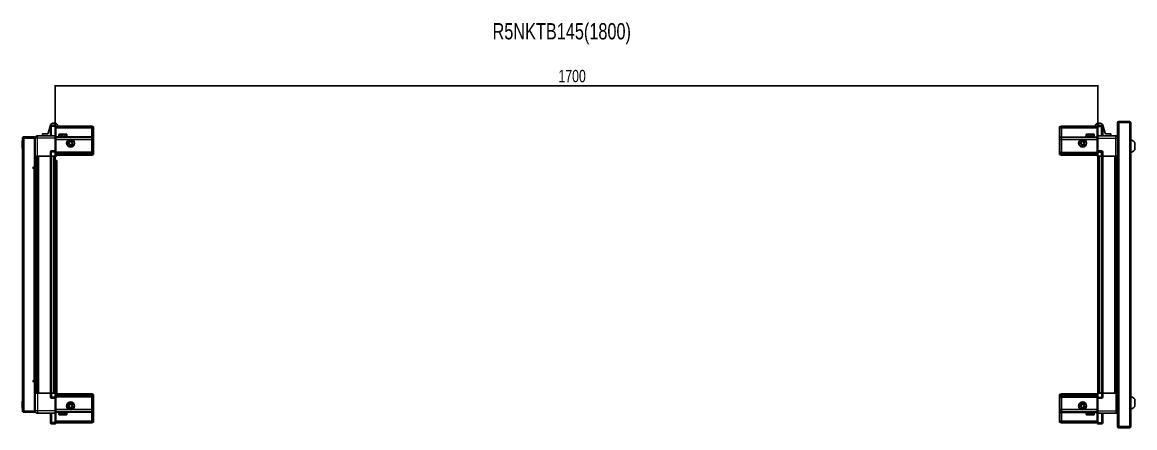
# Model space of a CAD drawing. Header units: millimetres. Extents: x 1256 to 6406, y -875 to 1858.
# Drawn here: x 3003 to 4816, y 1198 to 1858 of the extents above; entities that cross this region are included whole.
import ezdxf

# ---------------------------------------------------------------- set-up
doc = ezdxf.new("R2010")
doc.units = ezdxf.units.MM
doc.layers.add('FORMAT', color=7, linetype='Continuous')
doc.styles.add('SLDTEXTSTYLE0', font='TXT', dxfattribs={"width": 0.75})
doc.dimstyles.new('SLDDIMSTYLE0', dxfattribs={"dimtxt": 20, "dimasz": 10, "dimexe": 0, "dimexo": 0.0625, "dimgap": 5, "dimtad": 2, "dimdec": 1, "dimrnd": 1e-09, "dimzin": 12, "dimdsep": 46, "dimtxsty": 'SLDTEXTSTYLE0', "dimsah": 1, "dimcen": 0.09, "dimadec": 0, "dimazin": 3, "dimtfac": 1, "dimtofl": 0, "dimtmove": 0, "dimatfit": 3, "dimfxl": 0, "dimfrac": 2, "dimtolj": 1, "dimtzin": 12, "dimarcsym": 0})

# ---------------------------------------------------------------- blocks, each defined once
blk = doc.blocks.new('_D_5')
at = {"layer": 'FORMAT'}
for p, q in [((3056.5, 1640.1), (3056.5, 1755.6)), ((3056.5, 1754.6), (4756.5, 1754.6)), ((4756.5, 1640.1), (4756.5, 1755.6))]:
    blk.add_line(p, q, dxfattribs=at)
for points in [[(3056.5, 1754.6), (3066.5, 1753.1), (3066.5, 1756.1)], [(4756.5, 1754.6), (4746.5, 1756.1), (4746.5, 1753.1)]]:
    blk.add_solid(points, dxfattribs=at)
at = {"layer": 'FORMAT', "insert": (3876.9, 1780.4), "char_height": 20, "attachment_point": 1, "style": 'SLDTEXTSTYLE0'}
blk.add_mtext('1700', dxfattribs=at)

msp = doc.modelspace()

# ---------------------------------------------------------------- linework, layer by layer
at = {"color": 7, "linetype": 'Continuous', "lineweight": 25}
for p, q in [((3044.83, 1677.19), (3048.6, 1690.34)), ((3048.61, 1688.1), (3048.61, 1673.1)), ((3056.61, 1690.1), (3050.61, 1690.1)), ((3052.93, 1693.6), (3056.15, 1693.6)), ((3056.61, 1690.1), (3056.95, 1690.1)), ((3056.61, 1690.1), (3056.61, 1688.1)), ((3056.61, 1673.3), (3056.61, 1688.1)), ((3056.61, 1673.3), (3056.61, 1688.1)), ((3057.81, 1689.6), (3056.95, 1690.1)), ((3057.81, 1688.1), (3057.81, 1689.6)), ((3116.11, 1688.6), (3057.81, 1688.6)), ((3057.81, 1688.1), (3057.81, 1673.3)), ((3060.48, 1690.34), (3060.98, 1688.6)), ((3116.11, 1688.6), (3116.11, 1686.1)), ((3119.11, 1687.8), (3116.11, 1688.6)), ((3119.11, 1685.95), (3119.11, 1687.8)), ((4693.81, 1687.8), (4696.81, 1688.6)), ((4693.81, 1685.95), (4693.81, 1687.8)), ((4696.81, 1688.6), (4696.81, 1686.1)), ((4696.81, 1688.6), (4755.11, 1688.6)), ((4752.44, 1690.34), (4751.95, 1688.6)), ((4755.98, 1690.1), (4755.11, 1689.6)), ((4755.11, 1689.6), (4755.11, 1688.1)), ((4755.11, 1673.3), (4755.11, 1688.1)), ((4756.31, 1690.1), (4755.98, 1690.1)), ((4756.31, 1688.1), (4756.31, 1690.1)), ((4756.31, 1690.1), (4762.31, 1690.1)), ((4756.31, 1688.1), (4756.31, 1673.3)), ((4760, 1693.6), (4756.77, 1693.6)), ((4764.31, 1688.1), (4764.31, 1673.1)), ((4768.09, 1677.19), (4764.32, 1690.34)), ((4788.31, 1694.5), (4788.31, 1682.1)), ((4789.81, 1694.5), (4789.81, 1682.1)), ((4790.31, 1694.5), (4807.71, 1694.5)), ((4790.31, 1681.6), (4790.31, 1694.5)), ((4807.71, 1696.6), (4790.41, 1696.6)), ((4807.71, 1695.1), (4790.41, 1695.1)), ((4807.71, 1695.1), (4807.71, 1696.6)), ((4807.71, 1694.5), (4809.81, 1694.5)), ((4809.81, 1694.5), (4809.81, 1199.7)), ((3004.61, 1669.25), (3003.11, 1669.25)), ((3003.11, 1668.75), (3003.11, 1669.25)), ((3003.11, 1225.45), (3003.11, 1668.75)), ((3005.21, 1669.85), (3005.21, 1671.35)), ((3005.21, 1671.35), (3006.11, 1671.35)), ((3005.21, 1669.85), (3006.11, 1669.85)), ((3005.21, 1669.35), (3022.61, 1669.35)), ((3006.11, 1671.35), (3022.61, 1671.35)), ((3006.11, 1669.85), (3006.11, 1671.35)), ((3006.11, 1669.85), (3022.61, 1669.85)), ((3022.61, 1669.85), (3022.61, 1671.35)), ((3024.11, 1669.35), (3022.61, 1669.35)), ((3022.61, 1669.35), (3022.61, 1621.85)), ((3024.11, 1669.1), (3024.11, 1640.1)), ((3056.61, 1673.1), (3027.61, 1673.1)), ((3035.66, 1673.1), (3035.66, 1676.1)), ((3035.66, 1676.1), (3043.39, 1676.1)), ((3056.61, 1673.1), (3056.61, 1673.3)), ((3056.61, 1673.1), (3057.81, 1673.1)), ((3056.61, 1669.1), (3056.61, 1673.1)), ((3056.61, 1648.8), (3056.61, 1669.1)), ((3116.11, 1686.1), (3057.81, 1686.1)), ((3057.81, 1673.3), (3057.81, 1673.1)), ((3057.81, 1673.1), (3057.81, 1669.1)), ((3116.11, 1670.6), (3057.81, 1670.6)), ((3057.81, 1669.1), (3057.81, 1648.8)), ((3062.61, 1675), (3062.61, 1672.6)), ((3062.61, 1672.6), (3062.61, 1672.1)), ((3062.61, 1672.1), (3062.75, 1672.1)), ((3062.94, 1672.6), (3062.75, 1672.6)), ((3062.75, 1672.6), (3062.75, 1672.1)), ((3062.75, 1672.1), (3062.94, 1672.1)), ((3062.94, 1672.6), (3062.94, 1672.1)), ((3062.94, 1672.1), (3063.46, 1672.1)), ((3063.41, 1675.8), (3070.58, 1675.8)), ((3063.86, 1672.6), (3063.46, 1672.6)), ((3063.46, 1672.6), (3063.46, 1672.1)), ((3063.46, 1672.1), (3063.86, 1672.1)), ((3063.86, 1672.6), (3063.86, 1672.1)), ((3063.86, 1672.1), (3064.73, 1672.1)), ((3064.71, 1672.1), (3064.71, 1672)), ((3064.71, 1672), (3073.51, 1672)), ((3065.31, 1672.6), (3064.73, 1672.6)), ((3064.73, 1672.6), (3064.73, 1672.1)), ((3064.73, 1672.1), (3065.31, 1672.1)), ((3065.11, 1671.6), (3065.8, 1671.12)), ((3065.11, 1671.6), (3070.14, 1671.6)), ((3065.8, 1671.12), (3065.11, 1670.64)), ((3065.11, 1670.64), (3065.11, 1670.6)), ((3065.11, 1670.64), (3070.14, 1670.64)), ((3065.31, 1672.6), (3065.31, 1672.1)), ((3065.31, 1672.1), (3066.43, 1672.1)), ((3065.8, 1671.12), (3069.96, 1671.12)), ((3067.12, 1672.6), (3066.43, 1672.6)), ((3066.43, 1672.6), (3066.43, 1672.1)), ((3066.43, 1672.1), (3067.12, 1672.1)), ((3067.12, 1672.6), (3067.12, 1672.1)), ((3067.12, 1672.1), (3068.39, 1672.1)), ((3069.13, 1672.6), (3068.39, 1672.6)), ((3068.39, 1672.6), (3068.39, 1672.1)), ((3068.39, 1672.1), (3068.63, 1672.1)), ((3068.63, 1672.6), (3068.63, 1672.1)), ((3069.12, 1672.6), (3069.12, 1672.1)), ((3069.12, 1672.1), (3069.13, 1672.1)), ((3069.13, 1672.6), (3069.13, 1672.1)), ((3069.13, 1672.1), (3070.43, 1672.1)), ((3069.96, 1671.12), (3072.42, 1671.12)), ((3070.14, 1671.6), (3073.11, 1671.6)), ((3070.14, 1670.64), (3073.11, 1670.64)), ((3071.14, 1672.6), (3070.43, 1672.6)), ((3070.43, 1672.6), (3070.43, 1672.1)), ((3070.48, 1672.6), (3070.48, 1672.1)), ((3070.48, 1672.1), (3071.14, 1672.1)), ((3070.58, 1675.8), (3074.81, 1675.8)), ((3071.14, 1672.6), (3071.14, 1672.1)), ((3071.14, 1672.1), (3072.33, 1672.1)), ((3072.95, 1672.6), (3072.33, 1672.6)), ((3072.33, 1672.6), (3072.33, 1672.1)), ((3072.33, 1672.1), (3072.95, 1672.1)), ((3072.42, 1671.12), (3073.11, 1671.6)), ((3073.11, 1670.64), (3072.42, 1671.12)), ((3072.95, 1672.6), (3072.95, 1672.1)), ((3072.95, 1672.1), (3073.92, 1672.1)), ((3073.11, 1670.6), (3073.11, 1670.64)), ((3073.51, 1672), (3073.51, 1672.1)), ((3074.38, 1672.6), (3073.92, 1672.6)), ((3073.92, 1672.6), (3073.92, 1672.1)), ((3073.92, 1672.1), (3074.38, 1672.1)), ((3074.38, 1672.6), (3074.38, 1672.1)), ((3074.38, 1672.1), (3075.03, 1672.1)), ((3075.3, 1672.6), (3075.03, 1672.6)), ((3075.03, 1672.6), (3075.03, 1672.1)), ((3075.03, 1672.1), (3075.3, 1672.1)), ((3075.3, 1672.6), (3075.3, 1672.1)), ((3075.3, 1672.1), (3075.57, 1672.1)), ((3075.61, 1672.6), (3075.57, 1672.6)), ((3075.57, 1672.6), (3075.57, 1672.1)), ((3075.57, 1672.1), (3075.61, 1672.1)), ((3075.61, 1672.6), (3075.61, 1675)), ((3075.61, 1672.6), (3075.61, 1672.1)), ((3116.11, 1686.1), (3116.11, 1671.6)), ((3119.11, 1685.95), (3116.11, 1686.1)), ((3116.11, 1671.6), (3116.11, 1670.6)), ((3116.11, 1670.6), (3116.11, 1667.1)), ((3119.11, 1669.8), (3116.11, 1670.6)), ((3119.11, 1671.6), (3119.11, 1685.95)), ((3119.11, 1669.8), (3119.11, 1671.6)), ((3119.11, 1666.77), (3119.11, 1669.8)), ((4693.81, 1685.95), (4696.81, 1686.1)), ((4693.81, 1671.6), (4693.81, 1685.95)), ((4693.81, 1669.8), (4693.81, 1671.6)), ((4693.81, 1669.8), (4696.81, 1670.6)), ((4693.81, 1666.77), (4693.81, 1669.8)), ((4696.81, 1686.1), (4696.81, 1671.6)), ((4696.81, 1686.1), (4755.11, 1686.1)), ((4696.81, 1671.6), (4696.81, 1670.6)), ((4696.81, 1670.6), (4696.81, 1667.1)), ((4696.81, 1670.6), (4755.11, 1670.6)), ((4737.31, 1675), (4737.31, 1672.1)), ((4737.31, 1672.1), (4737.35, 1672.1)), ((4737.47, 1672.6), (4737.35, 1672.6)), ((4737.35, 1672.6), (4737.35, 1672.1)), ((4737.35, 1672.1), (4737.47, 1672.1)), ((4737.47, 1672.6), (4737.47, 1672.1)), ((4737.47, 1672.1), (4737.88, 1672.1)), ((4738.22, 1672.6), (4737.88, 1672.6)), ((4737.88, 1672.6), (4737.88, 1672.1)), ((4737.88, 1672.1), (4738.22, 1672.1)), ((4738.11, 1675.8), (4749.51, 1675.8)), ((4738.22, 1672.6), (4738.22, 1672.1)), ((4738.22, 1672.1), (4738.99, 1672.1)), ((4739.52, 1672.6), (4738.99, 1672.6)), ((4738.99, 1672.6), (4738.99, 1672.1)), ((4738.99, 1672.1), (4739.52, 1672.1)), ((4739.41, 1672.1), (4739.41, 1672)), ((4739.41, 1672), (4748.21, 1672)), ((4739.52, 1672.6), (4739.52, 1672.1)), ((4739.52, 1672.1), (4740.57, 1672.1)), ((4739.81, 1671.6), (4740.5, 1671.12)), ((4739.81, 1671.6), (4747.81, 1671.6)), ((4740.5, 1671.12), (4739.81, 1670.64)), ((4739.81, 1670.64), (4739.81, 1670.6)), ((4739.81, 1670.64), (4747.81, 1670.64)), ((4740.5, 1671.12), (4747.12, 1671.12)), ((4741.23, 1672.6), (4740.57, 1672.6)), ((4740.57, 1672.6), (4740.57, 1672.1)), ((4740.57, 1672.1), (4741.23, 1672.1)), ((4741.23, 1672.6), (4741.23, 1672.1)), ((4741.23, 1672.1), (4742.47, 1672.1)), ((4743.2, 1672.6), (4742.47, 1672.6)), ((4742.47, 1672.6), (4742.47, 1672.1)), ((4742.47, 1672.1), (4742.91, 1672.1)), ((4742.91, 1672.6), (4742.91, 1672.1)), ((4743.2, 1672.6), (4743.2, 1672.1)), ((4743.2, 1672.1), (4744.5, 1672.1)), ((4745.23, 1672.6), (4744.5, 1672.6)), ((4744.5, 1672.6), (4744.5, 1672.1)), ((4744.77, 1672.6), (4744.77, 1672.1)), ((4744.77, 1672.1), (4745.23, 1672.1)), ((4745.23, 1672.6), (4745.23, 1672.1)), ((4745.23, 1672.1), (4746.47, 1672.1)), ((4747.12, 1672.6), (4746.47, 1672.6)), ((4746.47, 1672.6), (4746.47, 1672.1)), ((4746.47, 1672.1), (4747.12, 1672.1)), ((4747.12, 1672.6), (4747.12, 1672.1)), ((4747.12, 1672.1), (4748.17, 1672.1)), ((4747.12, 1671.12), (4747.81, 1671.6)), ((4747.81, 1670.64), (4747.12, 1671.12)), ((4747.81, 1670.6), (4747.81, 1670.64)), ((4748.69, 1672.6), (4748.17, 1672.6)), ((4748.17, 1672.6), (4748.17, 1672.1)), ((4748.17, 1672.1), (4748.69, 1672.1)), ((4748.21, 1672), (4748.21, 1672.1)), ((4748.69, 1672.6), (4748.69, 1672.1)), ((4748.69, 1672.1), (4749.45, 1672.1)), ((4749.78, 1672.6), (4749.45, 1672.6)), ((4749.45, 1672.6), (4749.45, 1672.1)), ((4749.45, 1672.1), (4749.78, 1672.1)), ((4749.78, 1672.6), (4749.78, 1672.1)), ((4749.78, 1672.1), (4750.17, 1672.1)), ((4750.28, 1672.6), (4750.17, 1672.6)), ((4750.17, 1672.6), (4750.17, 1672.1)), ((4750.17, 1672.1), (4750.28, 1672.1)), ((4750.28, 1672.6), (4750.28, 1672.1)), ((4750.28, 1672.1), (4750.31, 1672.1)), ((4750.31, 1672.1), (4750.31, 1675)), ((4755.11, 1673.1), (4755.11, 1673.3)), ((4756.31, 1673.1), (4755.11, 1673.1)), ((4755.11, 1669.1), (4755.11, 1673.1)), ((4755.11, 1648.8), (4755.11, 1669.1)), ((4756.31, 1673.3), (4756.31, 1673.1)), ((4756.31, 1673.1), (4756.31, 1669.1)), ((4756.31, 1673.1), (4785.31, 1673.1)), ((4756.31, 1669.1), (4756.31, 1648.8)), ((4777.26, 1676.1), (4769.53, 1676.1)), ((4777.26, 1673.1), (4777.26, 1676.1)), ((4788.21, 1681.6), (4788.21, 1212.6)), ((4788.21, 1681.6), (4790.31, 1681.6)), ((4788.31, 1682.1), (4789.81, 1682.1)), ((3003.11, 1664.74), (3002.81, 1664.74)), ((3002.81, 1653.17), (3002.81, 1664.74)), ((3002.81, 1653.17), (3003.11, 1653.17)), ((3079.11, 1667.1), (3057.81, 1667.1)), ((3116.11, 1667.1), (3084.11, 1667.1)), ((3116.11, 1667.1), (3116.11, 1646.6)), ((3116.11, 1667.1), (3119.11, 1666.77)), ((3119.11, 1646.6), (3119.11, 1666.77)), ((4696.81, 1667.1), (4693.81, 1666.77)), ((4693.81, 1646.6), (4693.81, 1666.77)), ((4696.81, 1667.1), (4696.81, 1646.6)), ((4696.81, 1667.1), (4728.81, 1667.1)), ((4733.81, 1667.1), (4755.11, 1667.1)), ((4816.41, 1650.1), (4816.41, 1662.1)), ((3022.61, 1642.85), (3024.11, 1642.85)), ((3024.11, 1640.1), (3022.61, 1640.1)), ((3024.76, 1254.1), (3024.76, 1640.1)), ((3026.55, 1640.1), (3026.55, 1254.1)), ((3026.59, 1640.1), (3026.59, 1254.1)), ((3048.61, 1640.1), (3027.61, 1640.1)), ((3048.61, 1646.6), (3048.61, 1640.1)), ((3048.61, 1640.1), (3050.61, 1640.1)), ((3049.26, 1254.1), (3049.26, 1640.1)), ((3056.61, 1648.6), (3050.61, 1648.6)), ((3056.61, 1640.1), (3050.61, 1640.1)), ((3056.46, 1254.1), (3056.46, 1640.1)), ((3056.46, 1633.1), (3058.96, 1633.1)), ((3056.61, 1648.6), (3056.61, 1648.8)), ((3056.61, 1648.6), (3056.61, 1646.6)), ((3056.61, 1648.6), (3057.81, 1648.6)), ((3056.61, 1640.1), (3056.61, 1646.6)), ((3056.61, 1640.1), (3056.61, 1646.6)), ((3056.61, 1640.1), (3056.95, 1640.1)), ((3056.61, 1640.1), (3056.61, 1640.1)), ((3056.95, 1640.1), (3056.95, 1646.6)), ((3057.81, 1640.1), (3056.95, 1640.1)), ((3056.95, 1640.1), (3056.95, 1640.1)), ((3057.81, 1648.8), (3057.81, 1648.6)), ((3057.81, 1647.93), (3057.81, 1648.6)), ((3057.81, 1647.93), (3057.81, 1640.1)), ((3116.11, 1645.6), (3057.81, 1645.6)), ((3116.11, 1644.6), (3057.81, 1644.6)), ((3116.11, 1643.1), (3057.81, 1643.1)), ((3116.11, 1641.6), (3057.81, 1641.6)), ((3058.96, 1633.1), (3058.96, 1259.6)), ((3116.11, 1646.6), (3116.11, 1645.6)), ((3116.11, 1645.6), (3116.11, 1644.6)), ((3116.11, 1645.6), (3119.11, 1644.8)), ((3116.11, 1644.6), (3116.11, 1643.1)), ((3116.11, 1644.6), (3119.11, 1644.06)), ((3116.11, 1643.1), (3119.11, 1643.56)), ((3116.11, 1643.1), (3116.11, 1641.6)), ((3116.11, 1641.6), (3119.11, 1642.41)), ((3119.11, 1644.8), (3119.11, 1646.6)), ((3119.11, 1644.06), (3119.11, 1644.8)), ((3119.11, 1643.56), (3119.11, 1644.06)), ((3119.11, 1642.41), (3119.11, 1643.56)), ((4693.81, 1644.8), (4693.81, 1646.6)), ((4696.81, 1645.6), (4693.81, 1644.8)), ((4693.81, 1644.06), (4693.81, 1644.8)), ((4696.81, 1644.6), (4693.81, 1644.06)), ((4693.81, 1643.56), (4693.81, 1644.06)), ((4696.81, 1643.1), (4693.81, 1643.56)), ((4693.81, 1642.41), (4693.81, 1643.56)), ((4696.81, 1641.6), (4693.81, 1642.41)), ((4696.81, 1646.6), (4696.81, 1645.6)), ((4696.81, 1645.6), (4696.81, 1644.6)), ((4696.81, 1645.6), (4755.11, 1645.6)), ((4696.81, 1644.6), (4755.11, 1644.6)), ((4696.81, 1644.6), (4696.81, 1643.1)), ((4696.81, 1643.1), (4696.81, 1641.6)), ((4696.81, 1643.1), (4755.11, 1643.1)), ((4696.81, 1641.6), (4755.11, 1641.6)), ((4755.11, 1648.6), (4755.11, 1648.8)), ((4756.31, 1648.6), (4755.11, 1648.6)), ((4755.11, 1648.6), (4755.11, 1647.93)), ((4755.11, 1640.1), (4755.11, 1647.93)), ((4755.98, 1640.1), (4755.11, 1640.1)), ((4755.98, 1646.6), (4755.98, 1640.1)), ((4756.31, 1640.1), (4755.98, 1640.1)), ((4756.31, 1648.8), (4756.31, 1648.6)), ((4756.31, 1646.6), (4756.31, 1648.6)), ((4756.31, 1648.6), (4762.31, 1648.6)), ((4756.31, 1646.6), (4756.31, 1648.6)), ((4756.31, 1646.6), (4756.31, 1640.1)), ((4756.31, 1640.1), (4762.31, 1640.1)), ((4756.46, 1640.1), (4756.46, 1254.1)), ((4764.31, 1640.1), (4762.31, 1640.1)), ((4763.66, 1640.1), (4763.66, 1254.1)), ((4764.31, 1646.6), (4764.31, 1640.1)), ((4764.31, 1640.1), (4785.31, 1640.1)), ((4786.33, 1254.1), (4786.33, 1640.1)), ((4786.37, 1254.1), (4786.37, 1640.1)), ((4788.16, 1640.1), (4788.16, 1254.1)), ((3022.61, 1621.85), (3021.26, 1621.85)), ((3021.26, 1619.85), (3022.01, 1619.85)), ((3022.01, 1619.85), (3024.11, 1619.85)), ((3024.11, 1619.85), (3024.11, 1274.35)), ((3022.01, 1274.35), (3021.26, 1274.35)), ((3021.26, 1272.35), (3022.61, 1272.35)), ((3024.11, 1274.35), (3022.01, 1274.35)), ((3022.61, 1272.35), (3022.61, 1224.85)), ((3024.11, 1254.1), (3022.61, 1254.1)), ((3024.11, 1225.1), (3024.11, 1254.1)), ((3048.61, 1254.1), (3027.61, 1254.1)), ((3048.61, 1247.6), (3048.61, 1254.1)), ((3048.61, 1254.1), (3050.61, 1254.1)), ((3056.61, 1254.1), (3050.61, 1254.1)), ((3058.96, 1259.6), (3056.46, 1259.6)), ((3056.61, 1247.6), (3056.61, 1254.1)), ((3056.61, 1254.1), (3056.95, 1254.1)), ((3056.95, 1247.6), (3056.95, 1254.1)), ((3056.95, 1254.1), (3057.81, 1254.1)), ((3057.81, 1254.1), (3057.81, 1246.28)), ((3116.11, 1252.6), (3057.81, 1252.6)), ((3058.96, 1259.6), (3058.96, 1252.6)), ((3116.11, 1251.1), (3116.11, 1252.6)), ((3116.11, 1252.6), (3119.11, 1251.8)), ((3119.11, 1251.8), (3119.11, 1250.65)), ((4696.81, 1252.6), (4693.81, 1251.8)), ((4693.81, 1251.8), (4693.81, 1250.65)), ((4696.81, 1251.1), (4696.81, 1252.6)), ((4696.81, 1252.6), (4755.11, 1252.6)), ((4755.11, 1246.28), (4755.11, 1254.1)), ((4755.11, 1254.1), (4755.98, 1254.1)), ((4755.98, 1254.1), (4755.98, 1254.1)), ((4755.98, 1254.1), (4755.98, 1247.6)), ((4756.31, 1254.1), (4755.98, 1254.1)), ((4756.31, 1254.1), (4756.31, 1247.6)), ((4756.31, 1254.1), (4756.31, 1254.1)), ((4756.31, 1254.1), (4756.31, 1247.6)), ((4756.31, 1254.1), (4762.31, 1254.1)), ((4764.31, 1254.1), (4762.31, 1254.1)), ((4764.31, 1247.6), (4764.31, 1254.1)), ((4764.31, 1254.1), (4785.31, 1254.1)), ((3003.11, 1241.04), (3002.81, 1241.04)), ((3002.81, 1231.36), (3002.81, 1241.04)), ((3024.11, 1251.35), (3022.61, 1251.35)), ((3056.61, 1245.6), (3050.61, 1245.6)), ((3056.61, 1247.6), (3056.61, 1245.6)), ((3056.61, 1247.6), (3056.61, 1245.6)), ((3056.61, 1245.6), (3057.81, 1245.6)), ((3056.61, 1245.4), (3056.61, 1245.6)), ((3056.61, 1225.1), (3056.61, 1245.4)), ((3116.11, 1251.1), (3057.81, 1251.1)), ((3116.11, 1249.6), (3057.81, 1249.6)), ((3116.11, 1248.6), (3057.81, 1248.6)), ((3057.81, 1245.6), (3057.81, 1246.28)), ((3057.81, 1245.6), (3057.81, 1245.4)), ((3057.81, 1245.4), (3057.81, 1225.1)), ((3116.11, 1249.6), (3116.11, 1251.1)), ((3116.11, 1251.1), (3119.11, 1250.65)), ((3116.11, 1249.6), (3119.11, 1250.15)), ((3116.11, 1248.6), (3116.11, 1249.6)), ((3116.11, 1248.6), (3119.11, 1249.41)), ((3116.11, 1247.6), (3116.11, 1248.6)), ((3116.11, 1227.1), (3116.11, 1247.6)), ((3119.11, 1250.65), (3119.11, 1250.15)), ((3119.11, 1250.15), (3119.11, 1249.41)), ((3119.11, 1249.41), (3119.11, 1247.6)), ((3119.11, 1247.6), (3119.11, 1227.44)), ((4696.81, 1251.1), (4693.81, 1250.65)), ((4693.81, 1250.65), (4693.81, 1250.15)), ((4696.81, 1249.6), (4693.81, 1250.15)), ((4693.81, 1250.15), (4693.81, 1249.41)), ((4696.81, 1248.6), (4693.81, 1249.41)), ((4693.81, 1249.41), (4693.81, 1247.6)), ((4693.81, 1247.6), (4693.81, 1227.44)), ((4696.81, 1249.6), (4696.81, 1251.1)), ((4696.81, 1251.1), (4755.11, 1251.1)), ((4696.81, 1249.6), (4755.11, 1249.6)), ((4696.81, 1248.6), (4696.81, 1249.6)), ((4696.81, 1248.6), (4755.11, 1248.6)), ((4696.81, 1247.6), (4696.81, 1248.6)), ((4696.81, 1227.1), (4696.81, 1247.6)), ((4755.11, 1246.28), (4755.11, 1245.6)), ((4756.31, 1245.6), (4755.11, 1245.6)), ((4755.11, 1245.4), (4755.11, 1245.6)), ((4755.11, 1225.1), (4755.11, 1245.4)), ((4756.31, 1245.6), (4756.31, 1247.6)), ((4756.31, 1245.6), (4756.31, 1245.4)), ((4756.31, 1245.6), (4762.31, 1245.6)), ((4756.31, 1245.4), (4756.31, 1225.1)), ((4816.41, 1232.1), (4816.41, 1244.1)), ((3002.81, 1229.47), (3002.81, 1231.36)), ((3002.81, 1229.47), (3003.11, 1229.47)), ((3003.11, 1224.95), (3003.11, 1225.45)), ((3004.61, 1224.95), (3003.11, 1224.95)), ((3022.61, 1224.85), (3005.21, 1224.85)), ((3005.21, 1224.35), (3005.21, 1222.85)), ((3005.21, 1224.35), (3006.11, 1224.35)), ((3005.21, 1222.85), (3006.11, 1222.85)), ((3006.11, 1224.35), (3006.11, 1222.85)), ((3022.61, 1224.35), (3006.11, 1224.35)), ((3022.61, 1222.85), (3006.11, 1222.85)), ((3022.61, 1224.85), (3024.11, 1224.85)), ((3022.61, 1224.35), (3022.61, 1222.85)), ((3056.61, 1221.1), (3027.61, 1221.1)), ((3048.61, 1206.1), (3048.61, 1221.1)), ((3056.61, 1221.1), (3056.61, 1225.1)), ((3056.61, 1221.1), (3057.81, 1221.1)), ((3056.61, 1220.9), (3056.61, 1221.1)), ((3056.61, 1206.1), (3056.61, 1220.9)), ((3079.11, 1227.1), (3057.81, 1227.1)), ((3057.81, 1225.1), (3057.81, 1221.1)), ((3116.11, 1223.6), (3057.81, 1223.6)), ((3057.81, 1221.1), (3057.81, 1220.9)), ((3057.81, 1220.9), (3057.81, 1206.1)), ((3062.61, 1222.1), (3062.61, 1219.2)), ((3062.71, 1222.1), (3062.61, 1222.1)), ((3062.71, 1221.6), (3062.71, 1222.1)), ((3062.87, 1222.1), (3062.71, 1222.1)), ((3062.71, 1221.6), (3062.87, 1221.6)), ((3062.87, 1221.6), (3062.87, 1222.1)), ((3063.36, 1222.1), (3062.87, 1222.1)), ((3063.36, 1221.6), (3063.36, 1222.1)), ((3063.75, 1222.1), (3063.36, 1222.1)), ((3063.36, 1221.6), (3063.75, 1221.6)), ((3063.56, 1218.4), (3063.41, 1218.4)), ((3074.81, 1218.4), (3063.56, 1218.4)), ((3063.75, 1221.6), (3063.75, 1222.1)), ((3064.58, 1222.1), (3063.75, 1222.1)), ((3064.58, 1221.6), (3064.58, 1222.1)), ((3065.14, 1222.1), (3064.58, 1222.1)), ((3064.58, 1221.6), (3065.14, 1221.6)), ((3064.71, 1222.2), (3064.71, 1222.1)), ((3070.11, 1222.2), (3064.71, 1222.2)), ((3065.11, 1223.6), (3065.11, 1223.57)), ((3065.11, 1223.57), (3065.8, 1223.09)), ((3065.22, 1223.57), (3065.11, 1223.57)), ((3065.8, 1223.09), (3065.11, 1222.6)), ((3065.22, 1222.6), (3065.11, 1222.6)), ((3065.14, 1221.6), (3065.14, 1222.1)), ((3066.25, 1222.1), (3065.14, 1222.1)), ((3073.11, 1223.57), (3065.22, 1223.57)), ((3073.11, 1222.6), (3065.22, 1222.6)), ((3065.89, 1223.09), (3065.8, 1223.09)), ((3072.42, 1223.09), (3065.89, 1223.09)), ((3066.25, 1221.6), (3066.25, 1222.1)), ((3066.93, 1222.1), (3066.25, 1222.1)), ((3066.25, 1221.6), (3066.93, 1221.6)), ((3066.93, 1221.6), (3066.93, 1222.1)), ((3068.19, 1222.1), (3066.93, 1222.1)), ((3068.19, 1221.6), (3068.19, 1222.1)), ((3068.49, 1222.1), (3068.19, 1222.1)), ((3068.19, 1221.6), (3068.93, 1221.6)), ((3068.49, 1221.6), (3068.49, 1222.1)), ((3068.93, 1221.6), (3068.93, 1222.1)), ((3070.22, 1222.1), (3068.93, 1222.1)), ((3073.51, 1222.2), (3070.11, 1222.2)), ((3070.22, 1221.6), (3070.22, 1222.1)), ((3070.22, 1221.6), (3070.94, 1221.6)), ((3070.35, 1221.6), (3070.35, 1222.1)), ((3070.94, 1222.1), (3070.35, 1222.1)), ((3070.94, 1221.6), (3070.94, 1222.1)), ((3072.15, 1222.1), (3070.94, 1222.1)), ((3072.15, 1221.6), (3072.15, 1222.1)), ((3072.78, 1222.1), (3072.15, 1222.1)), ((3072.15, 1221.6), (3072.78, 1221.6)), ((3072.42, 1223.09), (3073.11, 1223.57)), ((3073.11, 1222.6), (3072.42, 1223.09)), ((3072.78, 1221.6), (3072.78, 1222.1)), ((3073.78, 1222.1), (3072.78, 1222.1)), ((3073.11, 1223.57), (3073.11, 1223.6)), ((3073.51, 1222.1), (3073.51, 1222.2)), ((3073.78, 1221.6), (3073.78, 1222.1)), ((3074.26, 1222.1), (3073.78, 1222.1)), ((3073.78, 1221.6), (3074.26, 1221.6)), ((3074.26, 1221.6), (3074.26, 1222.1)), ((3074.95, 1222.1), (3074.26, 1222.1)), ((3074.95, 1221.6), (3074.95, 1222.1)), ((3075.23, 1222.1), (3074.95, 1222.1)), ((3074.95, 1221.6), (3075.23, 1221.6)), ((3075.23, 1221.6), (3075.23, 1222.1)), ((3075.55, 1222.1), (3075.23, 1222.1)), ((3075.55, 1221.6), (3075.55, 1222.1)), ((3075.61, 1222.1), (3075.55, 1222.1)), ((3075.55, 1221.6), (3075.61, 1221.6)), ((3075.61, 1219.2), (3075.61, 1222.1)), ((3075.61, 1221.6), (3075.61, 1222.1)), ((3075.61, 1222.1), (3075.61, 1222.1)), ((3116.11, 1227.1), (3084.11, 1227.1)), ((3116.11, 1227.1), (3119.11, 1227.44)), ((3116.11, 1223.6), (3116.11, 1227.1)), ((3119.11, 1224.41), (3116.11, 1223.6)), ((3116.11, 1222.6), (3116.11, 1223.6)), ((3116.11, 1208.1), (3116.11, 1222.6)), ((3119.11, 1227.44), (3119.11, 1224.41)), ((3119.11, 1224.41), (3119.11, 1222.6)), ((3119.11, 1222.6), (3119.11, 1208.26)), ((4696.81, 1227.1), (4693.81, 1227.44)), ((4693.81, 1227.44), (4693.81, 1224.41)), ((4693.81, 1224.41), (4696.81, 1223.6)), ((4693.81, 1224.41), (4693.81, 1222.6)), ((4693.81, 1222.6), (4693.81, 1208.26)), ((4696.81, 1227.1), (4728.81, 1227.1)), ((4696.81, 1223.6), (4696.81, 1227.1)), ((4696.81, 1223.6), (4755.11, 1223.6)), ((4696.81, 1222.6), (4696.81, 1223.6)), ((4696.81, 1208.1), (4696.81, 1222.6)), ((4733.81, 1227.1), (4755.11, 1227.1)), ((4737.31, 1222.1), (4737.31, 1219.2)), ((4737.33, 1222.1), (4737.31, 1222.1)), ((4737.33, 1221.6), (4737.33, 1222.1)), ((4737.43, 1222.1), (4737.33, 1222.1)), ((4737.33, 1221.6), (4737.43, 1221.6)), ((4737.43, 1221.6), (4737.43, 1222.1)), ((4737.8, 1222.1), (4737.43, 1222.1)), ((4737.8, 1221.6), (4737.8, 1222.1)), ((4738.12, 1222.1), (4737.8, 1222.1)), ((4737.8, 1221.6), (4738.12, 1221.6)), ((4749.51, 1218.4), (4738.11, 1218.4)), ((4738.12, 1221.6), (4738.12, 1222.1)), ((4738.86, 1222.1), (4738.12, 1222.1)), ((4738.86, 1221.6), (4738.86, 1222.1)), ((4739.37, 1222.1), (4738.86, 1222.1)), ((4738.86, 1221.6), (4739.37, 1221.6)), ((4739.37, 1221.6), (4739.37, 1222.1)), ((4740.4, 1222.1), (4739.37, 1222.1)), ((4739.41, 1222.2), (4739.41, 1222.1)), ((4748.21, 1222.2), (4739.41, 1222.2)), ((4739.81, 1223.6), (4739.81, 1223.57)), ((4739.81, 1223.57), (4740.5, 1223.09)), ((4747.81, 1223.57), (4739.81, 1223.57)), ((4740.5, 1223.09), (4739.81, 1222.6)), ((4747.81, 1222.6), (4739.81, 1222.6)), ((4740.4, 1221.6), (4740.4, 1222.1)), ((4741.05, 1222.1), (4740.4, 1222.1)), ((4740.4, 1221.6), (4741.05, 1221.6)), ((4747.12, 1223.09), (4740.5, 1223.09)), ((4741.05, 1221.6), (4741.05, 1222.1)), ((4742.28, 1222.1), (4741.05, 1222.1)), ((4742.28, 1221.6), (4742.28, 1222.1)), ((4742.77, 1222.1), (4742.28, 1222.1)), ((4742.28, 1221.6), (4743, 1221.6)), ((4742.77, 1221.6), (4742.77, 1222.1)), ((4743, 1221.6), (4743, 1222.1)), ((4744.3, 1222.1), (4743, 1222.1)), ((4744.3, 1221.6), (4744.3, 1222.1)), ((4744.3, 1221.6), (4745.04, 1221.6)), ((4744.64, 1221.6), (4744.64, 1222.1)), ((4745.04, 1222.1), (4744.64, 1222.1)), ((4745.04, 1221.6), (4745.04, 1222.1)), ((4746.28, 1222.1), (4745.04, 1222.1)), ((4746.28, 1221.6), (4746.28, 1222.1)), ((4746.95, 1222.1), (4746.28, 1222.1)), ((4746.28, 1221.6), (4746.95, 1221.6)), ((4746.95, 1221.6), (4746.95, 1222.1)), ((4748.02, 1222.1), (4746.95, 1222.1)), ((4747.12, 1223.09), (4747.81, 1223.57)), ((4747.81, 1222.6), (4747.12, 1223.09)), ((4747.81, 1223.57), (4747.81, 1223.6)), ((4748.02, 1221.6), (4748.02, 1222.1)), ((4748.55, 1222.1), (4748.02, 1222.1)), ((4748.02, 1221.6), (4748.55, 1221.6)), ((4748.21, 1222.1), (4748.21, 1222.2)), ((4748.55, 1221.6), (4748.55, 1222.1)), ((4749.34, 1222.1), (4748.55, 1222.1)), ((4749.34, 1221.6), (4749.34, 1222.1)), ((4749.7, 1222.1), (4749.34, 1222.1)), ((4749.34, 1221.6), (4749.7, 1221.6)), ((4749.7, 1221.6), (4749.7, 1222.1)), ((4750.13, 1222.1), (4749.7, 1222.1)), ((4750.13, 1221.6), (4750.13, 1222.1)), ((4750.26, 1222.1), (4750.13, 1222.1)), ((4750.13, 1221.6), (4750.26, 1221.6)), ((4750.26, 1221.6), (4750.26, 1222.1)), ((4750.31, 1222.1), (4750.26, 1222.1)), ((4750.31, 1219.2), (4750.31, 1222.1)), ((4755.11, 1221.1), (4755.11, 1225.1)), ((4756.31, 1221.1), (4755.11, 1221.1)), ((4755.11, 1220.9), (4755.11, 1221.1)), ((4755.11, 1206.1), (4755.11, 1220.9)), ((4756.31, 1225.1), (4756.31, 1221.1)), ((4756.31, 1221.1), (4756.31, 1220.9)), ((4756.31, 1221.1), (4785.31, 1221.1)), ((4756.31, 1220.9), (4756.31, 1206.1)), ((4756.31, 1220.9), (4756.31, 1206.1)), ((4764.31, 1206.1), (4764.31, 1221.1)), ((3056.61, 1204.1), (3050.61, 1204.1)), ((3056.61, 1206.1), (3056.61, 1204.1)), ((3056.61, 1204.1), (3056.95, 1204.1)), ((3056.61, 1204.1), (3056.61, 1204.1)), ((3056.61, 1204.1), (3056.95, 1204.1)), ((3056.95, 1204.1), (3057.81, 1204.6)), ((3056.95, 1204.1), (3057.81, 1204.6)), ((3116.11, 1208.1), (3057.81, 1208.1)), ((3057.81, 1204.6), (3057.81, 1206.1)), ((3116.11, 1205.6), (3057.81, 1205.6)), ((3119.11, 1208.26), (3116.11, 1208.1)), ((3116.11, 1205.6), (3116.11, 1208.1)), ((3119.11, 1206.41), (3116.11, 1205.6)), ((3119.11, 1208.26), (3119.11, 1206.41)), ((4693.81, 1208.26), (4696.81, 1208.1)), ((4693.81, 1208.26), (4693.81, 1206.41)), ((4693.81, 1206.41), (4696.81, 1205.6)), ((4696.81, 1208.1), (4755.11, 1208.1)), ((4696.81, 1205.6), (4696.81, 1208.1)), ((4696.81, 1205.6), (4755.11, 1205.6)), ((4755.11, 1206.1), (4755.11, 1204.6)), ((4755.11, 1204.6), (4755.98, 1204.1)), ((4756.31, 1204.1), (4755.98, 1204.1)), ((4756.31, 1204.1), (4756.31, 1206.1)), ((4756.31, 1204.1), (4762.31, 1204.1)), ((4790.31, 1212.6), (4788.21, 1212.6)), ((4788.31, 1212.1), (4789.81, 1212.1)), ((4788.31, 1212.1), (4788.31, 1199.7)), ((4789.81, 1212.1), (4789.81, 1199.7)), ((4790.31, 1199.7), (4790.31, 1212.6)), ((4807.71, 1199.7), (4790.31, 1199.7)), ((4790.41, 1199.1), (4807.71, 1199.1)), ((4790.41, 1197.6), (4807.71, 1197.6)), ((4809.81, 1199.7), (4807.71, 1199.7)), ((4807.71, 1199.1), (4807.71, 1197.6))]:
    msp.add_line(p, q, dxfattribs=at)
at = {"color": 8, "linetype": 'Continuous', "lineweight": 18}
for p, q in [((3050.61, 1688.1), (3048.61, 1688.1)), ((3050.61, 1688.1), (3050.61, 1690.1)), ((3050.61, 1673.1), (3050.61, 1688.1)), ((3056.61, 1688.1), (3050.61, 1688.1)), ((3056.61, 1688.1), (3057.81, 1688.1)), ((4756.31, 1688.1), (4755.11, 1688.1)), ((4756.31, 1688.1), (4762.31, 1688.1)), ((4762.31, 1688.1), (4762.31, 1690.1)), ((4762.31, 1688.1), (4764.31, 1688.1)), ((4762.31, 1673.1), (4762.31, 1688.1)), ((4789.81, 1694.5), (4788.31, 1694.5)), ((4790.41, 1695.1), (4790.41, 1696.6)), ((4807.71, 1694.5), (4807.71, 1199.7)), ((3005.21, 1669.35), (3005.21, 1224.85)), ((3027.61, 1640.1), (3027.61, 1669.1)), ((3056.61, 1669.1), (3027.61, 1669.1)), ((3056.61, 1673.3), (3057.81, 1673.3)), ((3056.61, 1669.1), (3057.81, 1669.1)), ((3065.11, 1671.6), (3057.81, 1671.6)), ((3062.61, 1675), (3070.78, 1675)), ((3070.78, 1675), (3075.61, 1675)), ((3116.11, 1671.6), (3073.11, 1671.6)), ((3119.11, 1671.6), (3116.11, 1671.6)), ((4693.81, 1671.6), (4696.81, 1671.6)), ((4696.81, 1671.6), (4739.81, 1671.6)), ((4737.31, 1675), (4750.31, 1675)), ((4747.81, 1671.6), (4755.11, 1671.6)), ((4755.11, 1673.3), (4756.31, 1673.3)), ((4756.31, 1669.1), (4755.11, 1669.1)), ((4756.31, 1669.1), (4785.31, 1669.1)), ((4785.31, 1640.1), (4785.31, 1669.1)), ((4790.31, 1681.6), (4790.31, 1212.6)), ((3024.11, 1619.85), (3024.11, 1640.1)), ((3025.35, 1640.1), (3025.35, 1254.1)), ((3027.79, 1254.1), (3027.79, 1640.1)), ((3029.21, 1640.1), (3029.21, 1254.1)), ((3048.61, 1646.6), (3050.61, 1646.6)), ((3048.61, 1254.1), (3048.61, 1640.1)), ((3050.61, 1646.6), (3050.61, 1648.6)), ((3050.61, 1640.1), (3050.61, 1646.6)), ((3056.61, 1646.6), (3050.61, 1646.6)), ((3051.26, 1254.1), (3051.26, 1640.1)), ((3054.46, 1254.1), (3054.46, 1640.1)), ((3056.61, 1648.8), (3057.81, 1648.8)), ((3056.61, 1646.6), (3056.95, 1646.6)), ((3056.61, 1640.1), (3056.95, 1640.1)), ((3116.11, 1646.6), (3057.81, 1646.6)), ((3116.11, 1646.6), (3119.11, 1646.6)), ((4696.81, 1646.6), (4693.81, 1646.6)), ((4696.81, 1646.6), (4755.11, 1646.6)), ((4755.11, 1648.8), (4756.31, 1648.8)), ((4756.31, 1646.6), (4755.98, 1646.6)), ((4756.31, 1646.6), (4762.31, 1646.6)), ((4758.46, 1640.1), (4758.46, 1254.1)), ((4761.66, 1640.1), (4761.66, 1254.1)), ((4762.31, 1646.6), (4762.31, 1648.6)), ((4762.31, 1640.1), (4762.31, 1646.6)), ((4764.31, 1646.6), (4762.31, 1646.6)), ((4764.31, 1640.1), (4764.31, 1254.1)), ((4783.71, 1254.1), (4783.71, 1640.1)), ((4785.13, 1640.1), (4785.13, 1254.1)), ((4787.58, 1254.1), (4787.58, 1640.1)), ((3022.01, 1274.35), (3022.01, 1619.85)), ((3024.11, 1254.1), (3024.11, 1274.35)), ((3027.61, 1254.1), (3027.61, 1225.1)), ((3050.61, 1254.1), (3050.61, 1247.6)), ((4756.31, 1254.1), (4755.98, 1254.1)), ((4762.31, 1254.1), (4762.31, 1247.6)), ((4785.31, 1254.1), (4785.31, 1225.1)), ((3048.61, 1247.6), (3050.61, 1247.6)), ((3050.61, 1247.6), (3050.61, 1245.6)), ((3056.61, 1247.6), (3050.61, 1247.6)), ((3056.61, 1247.6), (3056.95, 1247.6)), ((3057.81, 1245.4), (3056.61, 1245.4)), ((3116.11, 1247.6), (3057.81, 1247.6)), ((3116.11, 1247.6), (3119.11, 1247.6)), ((4696.81, 1247.6), (4693.81, 1247.6)), ((4696.81, 1247.6), (4755.11, 1247.6)), ((4756.31, 1245.4), (4755.11, 1245.4)), ((4756.31, 1247.6), (4755.98, 1247.6)), ((4756.31, 1247.6), (4762.31, 1247.6)), ((4764.31, 1247.6), (4762.31, 1247.6)), ((4762.31, 1247.6), (4762.31, 1245.6)), ((3056.61, 1225.1), (3027.61, 1225.1)), ((3050.61, 1221.1), (3050.61, 1206.1)), ((3056.61, 1225.1), (3057.81, 1225.1)), ((3057.81, 1220.9), (3056.61, 1220.9)), ((3065.11, 1222.6), (3057.81, 1222.6)), ((3062.78, 1219.2), (3062.61, 1219.2)), ((3075.61, 1219.2), (3062.78, 1219.2)), ((3116.11, 1222.6), (3073.11, 1222.6)), ((3119.11, 1222.6), (3116.11, 1222.6)), ((4693.81, 1222.6), (4696.81, 1222.6)), ((4696.81, 1222.6), (4739.81, 1222.6)), ((4750.31, 1219.2), (4737.31, 1219.2)), ((4747.81, 1222.6), (4755.11, 1222.6)), ((4756.31, 1225.1), (4755.11, 1225.1)), ((4756.31, 1220.9), (4755.11, 1220.9)), ((4756.31, 1225.1), (4785.31, 1225.1)), ((4762.31, 1221.1), (4762.31, 1206.1)), ((3050.61, 1206.1), (3048.61, 1206.1)), ((3056.61, 1206.1), (3050.61, 1206.1)), ((3050.61, 1206.1), (3050.61, 1204.1)), ((3056.61, 1206.1), (3057.81, 1206.1)), ((4756.31, 1206.1), (4755.11, 1206.1)), ((4756.31, 1206.1), (4762.31, 1206.1)), ((4762.31, 1206.1), (4764.31, 1206.1)), ((4762.31, 1206.1), (4762.31, 1204.1)), ((4789.81, 1199.7), (4788.31, 1199.7)), ((4790.41, 1199.1), (4790.41, 1197.6))]:
    msp.add_line(p, q, dxfattribs=at)
at = {"color": 7, "linetype": 'Continuous', "lineweight": 25}
for centre, radius in [((3081.61, 1661.1), 6.5), ((3081.61, 1661.1), 3.46), ((4731.31, 1661.1), 6.5), ((4731.31, 1661.1), 3.46), ((3081.61, 1233.1), 6.5), ((3081.61, 1233.1), 3.46), ((4731.31, 1233.1), 6.5), ((4731.31, 1233.1), 3.46)]:
    msp.add_circle(centre, radius, dxfattribs=at)
at = {"color": 8, "linetype": 'Continuous', "lineweight": 18}
for centre in [(3081.61, 1661.1), (4731.31, 1661.1), (3081.61, 1233.1), (4731.31, 1233.1)]:
    msp.add_circle(centre, 5.7, dxfattribs=at)
at = {"color": 7, "linetype": 'Continuous', "lineweight": 25}
for centre, radius, start, end in [((3052.93, 1689.1), 4.5, 90, 164), ((3050.61, 1688.1), 2, 90, 180), ((3054.56, 1688.7), 1.9, 47.4631, 132.5369), ((3056.15, 1689.1), 4.5, 16, 90), ((4756.77, 1689.1), 4.5, 90, 164), ((4758.36, 1688.7), 1.9, 47.4631, 132.5369), ((4760, 1689.1), 4.5, 16, 90), ((4762.31, 1688.1), 2, 0, 90), ((4790.41, 1694.5), 2.1, 90, 180), ((4790.41, 1694.5), 0.6, 90, 180), ((4807.71, 1694.5), 2.1, 0, 90), ((4807.71, 1694.5), 0.6, 0, 90), ((3005.11, 1668.85), 0.5, 90, 117.7907), ((3022.51, 1669.25), 0.6, 9.59407, 90), ((3022.51, 1669.25), 2.1, 32.2369, 87.2706), ((3043.39, 1677.6), 1.5, 270, 344), ((3063.41, 1675), 0.8, 90, 180), ((3064.71, 1671.6), 0.4, 0, 90), ((3073.51, 1671.6), 0.4, 90, 180), ((3074.81, 1675), 0.8, 0, 90), ((4738.11, 1675), 0.8, 90, 180), ((4739.41, 1671.6), 0.4, 0, 90), ((4748.21, 1671.6), 0.4, 90, 180), ((4749.51, 1675), 0.8, 0, 90), ((4769.53, 1677.6), 1.5, 196, 270), ((3081.61, 1661.1), 2.5, 161.00659, 221.00659), ((3081.61, 1661.1), 2.5, 101.00659, 161.00659), ((3081.61, 1661.1), 2.5, 221.00659, 281.00659), ((3081.61, 1661.1), 2.5, 41.00659, 101.00659), ((3081.61, 1661.1), 2.5, 281.00659, 341.00659), ((3081.61, 1661.1), 2.5, 341.00659, 41.00659), ((4731.31, 1661.1), 2.5, 120.74103, 180.74103), ((4731.31, 1661.1), 2.5, 180.74103, 240.74103), ((4731.31, 1661.1), 2.5, 60.74103, 120.74103), ((4731.31, 1661.1), 2.5, 240.74103, 300.74103), ((4731.31, 1661.1), 2.5, 0.74103, 60.74103), ((4731.31, 1661.1), 2.5, 300.74103, 0.74103), ((4806.79, 1655.08), 11.91, 36.1266, 75.29965), ((3050.61, 1646.6), 2, 90, 180), ((3053.96, 1642.75), 5, 300, 346.70293), ((4762.31, 1646.6), 2, 0, 90), ((4806.79, 1657.13), 11.91, 284.70035, 323.8734), ((3021.26, 1620.85), 1, 90, 270), ((3021.26, 1273.35), 1, 90, 270), ((3050.61, 1247.6), 2, 180, 270), ((3081.61, 1233.1), 2.5, 127.98423, 187.98423), ((3081.61, 1233.1), 2.5, 67.98423, 127.98423), ((3081.61, 1233.1), 2.5, 7.98423, 67.98423), ((3081.61, 1233.1), 2.5, 307.98423, 7.98423), ((4731.31, 1233.1), 2.5, 155.91157, 215.91157), ((4731.31, 1233.1), 2.5, 95.91157, 155.91157), ((4731.31, 1233.1), 2.5, 35.91157, 95.91157), ((4731.31, 1233.1), 2.5, 335.91157, 35.91157), ((4762.31, 1247.6), 2, 270, 0), ((4806.79, 1237.08), 11.91, 36.1266, 75.29965), ((3005.11, 1225.35), 0.5, 243.58436, 270), ((3022.51, 1224.95), 0.6, 270, 350.40593), ((3022.51, 1224.95), 2.1, 272.7294, 327.8305), ((3063.41, 1219.2), 0.8, 180, 270), ((3064.71, 1222.6), 0.4, 270, 0), ((3073.51, 1222.6), 0.4, 180, 270), ((3074.81, 1219.2), 0.8, 270, 0), ((3081.61, 1233.1), 2.5, 187.98423, 247.98423), ((3081.61, 1233.1), 2.5, 247.98423, 307.98423), ((4731.31, 1233.1), 2.5, 215.91157, 275.91157), ((4731.31, 1233.1), 2.5, 275.91157, 335.91157), ((4738.11, 1219.2), 0.8, 180, 270), ((4739.41, 1222.6), 0.4, 270, 0), ((4748.21, 1222.6), 0.4, 180, 270), ((4749.51, 1219.2), 0.8, 270, 0), ((4806.79, 1239.13), 11.91, 284.70035, 323.8734), ((3050.61, 1206.1), 2, 180, 270), ((4762.31, 1206.1), 2, 270, 0), ((4790.41, 1199.7), 2.1, 180, 270), ((4790.41, 1199.7), 0.6, 180, 270), ((4807.71, 1199.7), 2.1, 270, 0), ((4807.71, 1199.7), 0.6, 270, 0)]:
    msp.add_arc(centre, radius, start, end, dxfattribs=at)
for centre, start_param, end_param in [((3060.41, 1646.6), 2.4188584, 3.1415927), ((4752.51, 1646.6), 0, 0.7227342), ((3060.41, 1247.6), 3.1415927, 3.8643269), ((4752.51, 1247.6), 5.5604511, 6.2831853)]:
    msp.add_ellipse(centre, major_axis=(3.46, 0), ratio=0.5773503, start_param=start_param, end_param=end_param, dxfattribs=at)
for points, knots in [([(3005.21, 1671.35), (3004.96, 1671.33), (3004.46, 1671.28), (3003.82, 1670.88), (3003.36, 1670.32), (3003.14, 1669.75), (3003.12, 1669.38), (3003.11, 1669.25)], [0, 0, 0, 0, 0.2302553, 0.4485219, 0.6667858, 0.8850496, 1, 1, 1, 1]), ([(3003.11, 1668.75), (3003.14, 1668.8), (3003.19, 1668.89), (3003.58, 1669.02), (3004.14, 1669.15), (3004.72, 1669.27), (3005.09, 1669.33), (3005.21, 1669.35)], [0, 0, 0, 0, 0.2302553, 0.4485219, 0.6667858, 0.8850496, 1, 1, 1, 1]), ([(3027.61, 1673.1), (3027.17, 1673.06), (3026.49, 1672.99), (3025.68, 1672.55), (3025.12, 1672.1), (3024.67, 1671.54), (3024.23, 1670.72), (3024.16, 1670.04), (3024.11, 1669.6)], [0, 0, 0, 0, 0.2394568, 0.3683607, 0.5, 0.6316393, 0.7605432, 1, 1, 1, 1]), ([(3024.11, 1669.6), (3024.11, 1669.6), (3024.11, 1669.58), (3024.11, 1669.47), (3024.11, 1669.3), (3024.11, 1669.17), (3024.11, 1669.1)], [0, 0, 0, 0, 0.2493943, 0.5003335, 0.7501667, 1, 1, 1, 1]), ([(4785.31, 1673.1), (4785.75, 1673.06), (4786.43, 1672.99), (4787.24, 1672.55), (4787.8, 1672.11), (4788.08, 1671.74), (4788.21, 1671.56)], [0, 0, 0, 0, 0.3842982, 0.5911726, 0.8024372, 1, 1, 1, 1]), ([(3078.78, 1660.55), (3078.95, 1661.04), (3079.26, 1661.95), (3079.57, 1662.86), (3079.72, 1663.28)], [0, 0, 0, 0, 0.53468586, 1, 1, 1, 1]), ([(3080.67, 1658.37), (3080.45, 1658.63), (3079.91, 1659.26), (3079.25, 1660.01), (3078.86, 1660.46), (3078.78, 1660.55)], [0, 0, 0, 0, 0.3629006, 0.8668753, 1, 1, 1, 1]), ([(3079.72, 1663.28), (3080.22, 1663.38), (3081.17, 1663.57), (3082.11, 1663.75), (3082.55, 1663.83)], [0, 0, 0, 0, 0.5346859, 1, 1, 1, 1]), ([(3083.51, 1658.93), (3083, 1658.83), (3082.05, 1658.64), (3081.11, 1658.46), (3080.67, 1658.37)], [0, 0, 0, 0, 0.5346859, 1, 1, 1, 1]), ([(3082.55, 1663.83), (3082.63, 1663.74), (3083.03, 1663.29), (3083.68, 1662.54), (3084.22, 1661.92), (3084.44, 1661.66)], [0, 0, 0, 0, 0.13312467, 0.63709944, 1, 1, 1, 1]), ([(3084.44, 1661.66), (3084.28, 1661.17), (3083.96, 1660.26), (3083.65, 1659.35), (3083.51, 1658.93)], [0, 0, 0, 0, 0.5346859, 1, 1, 1, 1]), ([(4728.79, 1662.52), (4729.24, 1662.78), (4730.06, 1663.27), (4730.89, 1663.76), (4731.27, 1663.99)], [0, 0, 0, 0, 0.5346859, 1, 1, 1, 1]), ([(4728.83, 1659.63), (4728.83, 1659.75), (4728.82, 1660.35), (4728.81, 1661.35), (4728.8, 1662.17), (4728.79, 1662.52)], [0, 0, 0, 0, 0.1331247, 0.6370994, 1, 1, 1, 1]), ([(4731.35, 1658.22), (4730.9, 1658.47), (4730.06, 1658.94), (4729.22, 1659.41), (4728.83, 1659.63)], [0, 0, 0, 0, 0.5346859, 1, 1, 1, 1]), ([(4731.27, 1663.99), (4731.72, 1663.74), (4732.57, 1663.27), (4733.4, 1662.8), (4733.79, 1662.58)], [0, 0, 0, 0, 0.53468586, 1, 1, 1, 1]), ([(4733.83, 1659.69), (4733.39, 1659.43), (4732.56, 1658.94), (4731.73, 1658.45), (4731.35, 1658.22)], [0, 0, 0, 0, 0.5346859, 1, 1, 1, 1]), ([(4733.79, 1662.58), (4733.8, 1662.24), (4733.81, 1661.41), (4733.82, 1660.42), (4733.83, 1659.82), (4733.83, 1659.69)], [0, 0, 0, 0, 0.3629006, 0.8668753, 1, 1, 1, 1]), ([(3024.11, 1640.1), (3024.15, 1640.1), (3024.23, 1640.1), (3024.83, 1640.1), (3025.72, 1640.1), (3026.7, 1640.1), (3027.35, 1640.1), (3027.61, 1640.1)], [0, 0, 0, 0, 0.2146939, 0.4293877, 0.6440816, 0.8587754, 1, 1, 1, 1]), ([(4788.16, 1640.1), (4788.12, 1640.1), (4787.9, 1640.1), (4787.18, 1640.1), (4786.22, 1640.1), (4785.57, 1640.1), (4785.31, 1640.1)], [0, 0, 0, 0, 0.0717073, 0.4209791, 0.7702508, 1, 1, 1, 1]), ([(3024.11, 1254.1), (3024.15, 1254.1), (3024.23, 1254.1), (3024.83, 1254.1), (3025.72, 1254.1), (3026.7, 1254.1), (3027.35, 1254.1), (3027.61, 1254.1)], [0, 0, 0, 0, 0.21469386, 0.42938772, 0.64408158, 0.85877544, 1, 1, 1, 1]), ([(4788.16, 1254.1), (4788.12, 1254.1), (4787.9, 1254.1), (4787.18, 1254.1), (4786.22, 1254.1), (4785.57, 1254.1), (4785.31, 1254.1)], [0, 0, 0, 0, 0.0717073, 0.4209791, 0.7702508, 1, 1, 1, 1]), ([(3078.93, 1234.19), (3079.34, 1234.5), (3080.1, 1235.1), (3080.86, 1235.69), (3081.21, 1235.96)], [0, 0, 0, 0, 0.5346859, 1, 1, 1, 1]), ([(3079.34, 1231.33), (3079.32, 1231.45), (3079.24, 1232.04), (3079.1, 1233.03), (3078.98, 1233.85), (3078.93, 1234.19)], [0, 0, 0, 0, 0.1331247, 0.6370994, 1, 1, 1, 1]), ([(3081.21, 1235.96), (3081.69, 1235.77), (3082.58, 1235.41), (3083.47, 1235.05), (3083.89, 1234.88)], [0, 0, 0, 0, 0.5346859, 1, 1, 1, 1]), ([(3083.89, 1234.88), (3083.93, 1234.54), (3084.05, 1233.72), (3084.19, 1232.74), (3084.27, 1232.15), (3084.29, 1232.02)], [0, 0, 0, 0, 0.36290056, 0.86687533, 1, 1, 1, 1]), ([(4728.44, 1232.81), (4728.65, 1233.28), (4729.04, 1234.16), (4729.44, 1235.03), (4729.62, 1235.44)], [0, 0, 0, 0, 0.5346859, 1, 1, 1, 1]), ([(4729.62, 1235.44), (4729.96, 1235.48), (4730.78, 1235.56), (4731.77, 1235.67), (4732.36, 1235.73), (4732.49, 1235.74)], [0, 0, 0, 0, 0.3629006, 0.8668753, 1, 1, 1, 1]), ([(4732.49, 1235.74), (4732.79, 1235.32), (4733.36, 1234.54), (4733.92, 1233.76), (4734.18, 1233.4)], [0, 0, 0, 0, 0.53468586, 1, 1, 1, 1]), ([(4734.18, 1233.4), (4733.97, 1232.93), (4733.58, 1232.05), (4733.19, 1231.17), (4733, 1230.77)], [0, 0, 0, 0, 0.5346859, 1, 1, 1, 1]), ([(3005.21, 1224.85), (3004.96, 1224.9), (3004.46, 1224.99), (3003.82, 1225.12), (3003.36, 1225.25), (3003.14, 1225.37), (3003.12, 1225.43), (3003.11, 1225.45)], [0, 0, 0, 0, 0.2302553, 0.4485219, 0.6667858, 0.8850496, 1, 1, 1, 1]), ([(3003.11, 1224.95), (3003.14, 1224.7), (3003.19, 1224.21), (3003.58, 1223.57), (3004.14, 1223.1), (3004.72, 1222.88), (3005.09, 1222.86), (3005.21, 1222.85)], [0, 0, 0, 0, 0.2302553, 0.4485219, 0.6667858, 0.8850496, 1, 1, 1, 1]), ([(3024.11, 1224.6), (3024.11, 1224.61), (3024.11, 1224.62), (3024.11, 1224.74), (3024.11, 1224.91), (3024.11, 1225.04), (3024.11, 1225.1)], [0, 0, 0, 0, 0.2493943, 0.5003335, 0.7501667, 1, 1, 1, 1]), ([(3027.61, 1221.1), (3027.17, 1221.15), (3026.49, 1221.22), (3025.68, 1221.66), (3025.12, 1222.11), (3024.67, 1222.67), (3024.23, 1223.49), (3024.16, 1224.16), (3024.11, 1224.6)], [0, 0, 0, 0, 0.2394568, 0.3683607, 0.5, 0.6316393, 0.7605432, 1, 1, 1, 1]), ([(3082.01, 1230.25), (3081.53, 1230.44), (3080.64, 1230.8), (3079.75, 1231.16), (3079.34, 1231.33)], [0, 0, 0, 0, 0.5346859, 1, 1, 1, 1]), ([(3084.29, 1232.02), (3083.88, 1231.7), (3083.12, 1231.11), (3082.36, 1230.52), (3082.01, 1230.25)], [0, 0, 0, 0, 0.5346859, 1, 1, 1, 1]), ([(4730.13, 1230.47), (4729.83, 1230.89), (4729.26, 1231.67), (4728.7, 1232.45), (4728.44, 1232.81)], [0, 0, 0, 0, 0.5346859, 1, 1, 1, 1]), ([(4733, 1230.77), (4732.88, 1230.75), (4732.28, 1230.69), (4731.29, 1230.59), (4730.48, 1230.5), (4730.13, 1230.47)], [0, 0, 0, 0, 0.1331247, 0.6370994, 1, 1, 1, 1]), ([(4785.31, 1221.1), (4785.75, 1221.15), (4786.43, 1221.22), (4787.24, 1221.66), (4787.8, 1222.1), (4788.08, 1222.47), (4788.21, 1222.65)], [0, 0, 0, 0, 0.3842982, 0.5911726, 0.8024372, 1, 1, 1, 1])]:
    msp.add_open_spline(points, degree=3, knots=knots, dxfattribs=at)
for points in [[(3005.21, 1669.85), (3005.13, 1669.85), (3004.98, 1669.83), (3004.78, 1669.69), (3004.64, 1669.49), (3004.62, 1669.33), (3004.61, 1669.25)], [(3004.61, 1224.95), (3004.62, 1224.88), (3004.64, 1224.72), (3004.78, 1224.52), (3004.98, 1224.38), (3005.13, 1224.36), (3005.21, 1224.35)]]:
    msp.add_open_spline(points, degree=3, dxfattribs=at)
at = {"color": 8, "linetype": 'Continuous', "lineweight": 18}
for points, knots in [([(3027.61, 1669.1), (3027.17, 1669.1), (3026.49, 1669.1), (3025.68, 1669.1), (3025.12, 1669.1), (3024.67, 1669.1), (3024.23, 1669.1), (3024.16, 1669.1), (3024.11, 1669.1)], [0, 0, 0, 0, 0.2394568, 0.3683607, 0.5, 0.6316393, 0.7605432, 1, 1, 1, 1]), ([(4785.31, 1669.1), (4785.75, 1669.1), (4786.43, 1669.1), (4787.24, 1669.1), (4787.8, 1669.1), (4788.08, 1669.1), (4788.21, 1669.1)], [0, 0, 0, 0, 0.3842982, 0.5911726, 0.8024372, 1, 1, 1, 1]), ([(3027.61, 1225.1), (3027.17, 1225.1), (3026.49, 1225.1), (3025.68, 1225.1), (3025.12, 1225.1), (3024.67, 1225.1), (3024.23, 1225.1), (3024.16, 1225.1), (3024.11, 1225.1)], [0, 0, 0, 0, 0.2394568, 0.3683607, 0.5, 0.6316393, 0.7605432, 1, 1, 1, 1]), ([(4785.31, 1225.1), (4785.75, 1225.1), (4786.43, 1225.1), (4787.24, 1225.1), (4787.8, 1225.1), (4788.08, 1225.1), (4788.21, 1225.1)], [0, 0, 0, 0, 0.3842982, 0.5911726, 0.8024372, 1, 1, 1, 1])]:
    msp.add_open_spline(points, degree=3, knots=knots, dxfattribs=at)
for points in [[(3027.61, 1669.1), (3027.61, 1669.63), (3027.61, 1670.68), (3027.61, 1672), (3027.61, 1672.92), (3027.61, 1673.04), (3027.61, 1673.1)], [(4785.31, 1669.1), (4785.31, 1669.63), (4785.31, 1670.68), (4785.31, 1672), (4785.31, 1672.92), (4785.31, 1673.04), (4785.31, 1673.1)], [(3027.61, 1225.1), (3027.61, 1224.58), (3027.61, 1223.53), (3027.61, 1222.21), (3027.61, 1221.28), (3027.61, 1221.16), (3027.61, 1221.1)], [(4785.31, 1225.1), (4785.31, 1224.58), (4785.31, 1223.53), (4785.31, 1222.21), (4785.31, 1221.28), (4785.31, 1221.16), (4785.31, 1221.1)]]:
    msp.add_open_spline(points, degree=3, dxfattribs=at)

# ---------------------------------------------------------------- texts
at = {"layer": 'FORMAT', "insert": (3769.45, 1856.6), "char_height": 26.4583, "attachment_point": 1, "style": 'SLDTEXTSTYLE0'}
msp.add_mtext('R5NKTB145(1800)', dxfattribs=at)

# ---------------------------------------------------------------- dimensions: what is measured, and where the dimension line sits
at = {"layer": 'FORMAT'}
dim = msp.add_linear_dim(base=(4756.46, 1754.6), p1=(3056.46, 1640.1), p2=(4756.46, 1640.1), angle=0, dimstyle='SLDDIMSTYLE0', dxfattribs=at)
dim.commit()
dim.dimension.update_dxf_attribs({"geometry": '_D_5', "text_midpoint": (3906.46, 1754.6), "dimtype": 160})

doc.saveas('drawing.dxf')
